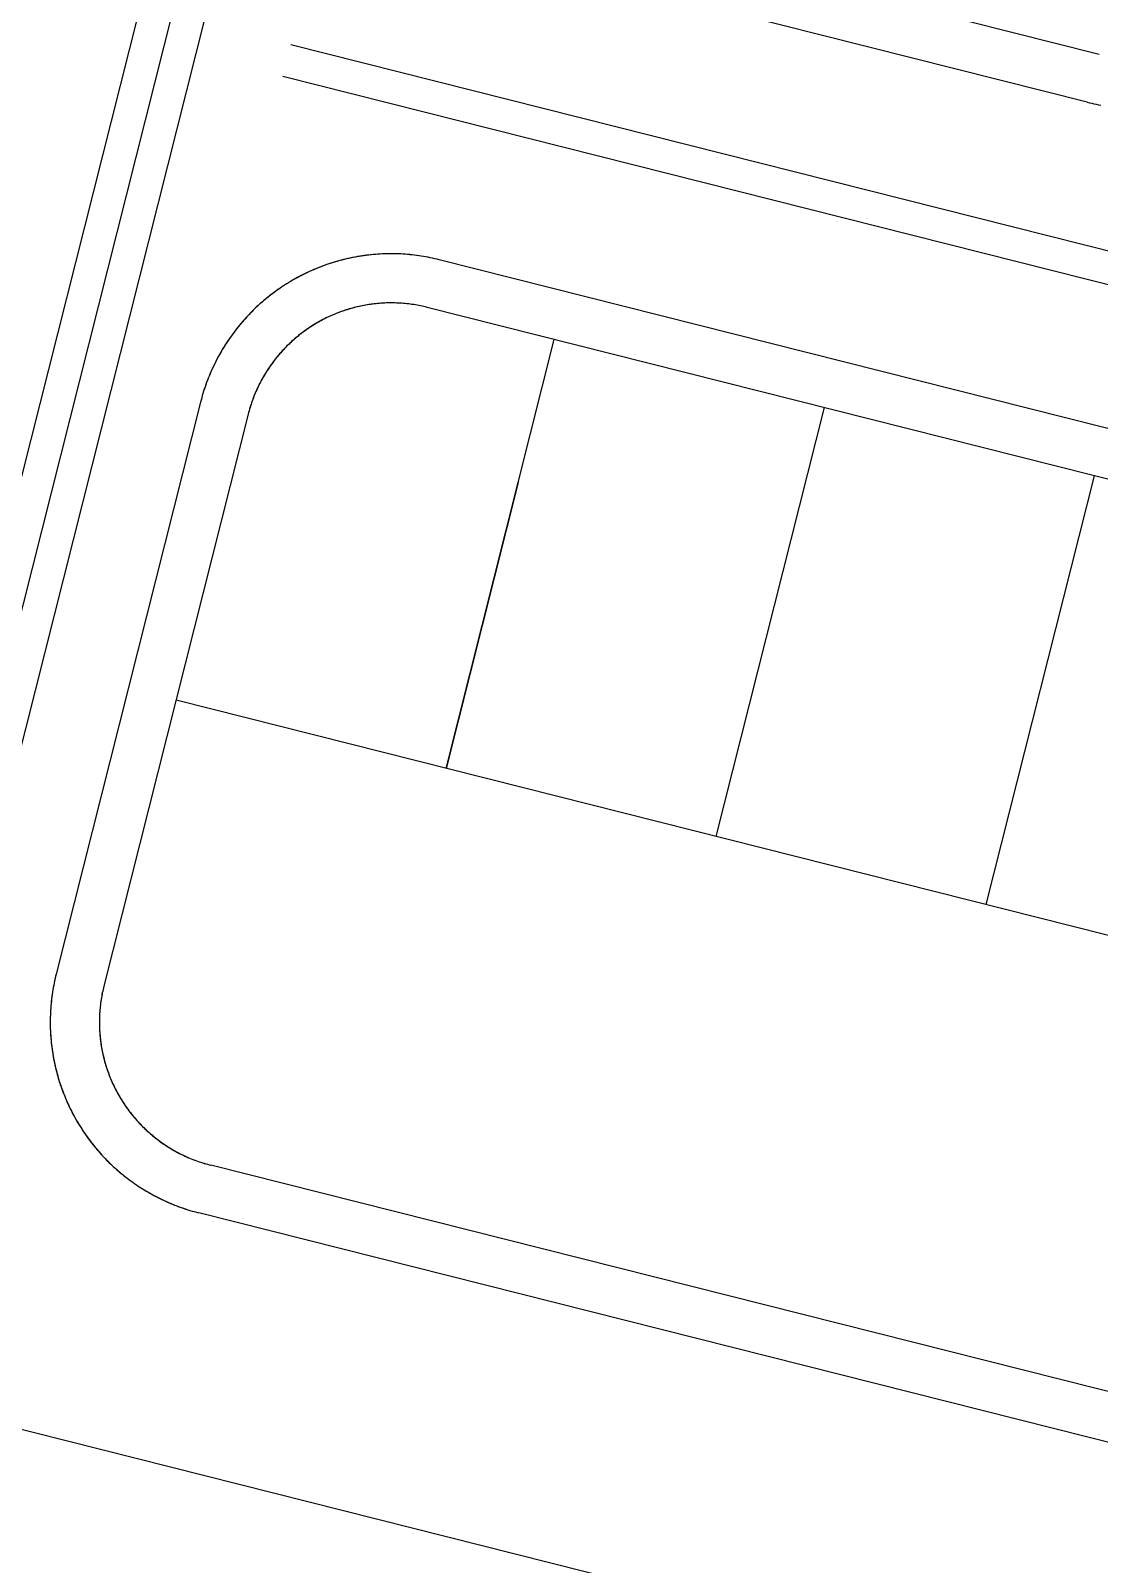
# Model space of a CAD drawing. Header units: metres. Extents: x 680594 to 684853, y 828874 to 830078.
# Drawn here: x 683881.4 to 683946.6, y 829221.6 to 829315.2 of the extents above; entities that cross this region are included whole.
import ezdxf

# ---------------------------------------------------------------- set-up
doc = ezdxf.new("R2010")
doc.units = ezdxf.units.M
doc.layers.add('PLOT_LINES', color=7, linetype='Continuous')

msp = doc.modelspace()

# ---------------------------------------------------------------- linework, layer by layer
at = {"layer": 'PLOT_LINES'}
for points in [[(684472.77, 829080.445), (682895.733, 829478.389)], [(683921.111, 829439.45), (683872.866, 829248.258)], [(683921.111, 829439.45), (683872.866, 829248.258)], [(683915.257, 829424.426), (683873.748, 829259.928)], [(683915.257, 829424.426), (683873.748, 829259.928)], [(683919.135, 829423.447), (683877.626, 829258.949)], [(683919.135, 829423.447), (683877.626, 829258.949)], [(683946.627, 829313.732), (683911.721, 829322.54)], [(683946.627, 829313.732), (683911.721, 829322.54)], [(683945.893, 829310.823), (683910.987, 829319.631)], [(683945.893, 829310.823), (683910.987, 829319.631)], [(684181.284, 829242.659), (683897.272, 829314.325)], [(684181.284, 829242.659), (683897.272, 829314.325)], [(684180.795, 829240.72), (683896.783, 829312.386)], [(684180.795, 829240.72), (683896.783, 829312.386)], [(683945.893, 829310.823), (683946.029, 829310.79), (683946.165, 829310.758), (683946.301, 829310.728), (683946.438, 829310.699), (683946.575, 829310.672), (683946.712, 829310.647)], [(683945.893, 829310.823), (683946.029, 829310.79), (683946.165, 829310.758), (683946.301, 829310.728), (683946.438, 829310.699), (683946.575, 829310.672), (683946.712, 829310.647)], [(683906.339, 829301.208), (683906.202, 829301.242), (683906.065, 829301.274), (683905.928, 829301.305), (683905.79, 829301.333), (683905.652, 829301.36), (683905.514, 829301.386), (683905.375, 829301.41), (683905.236, 829301.432), (683905.097, 829301.453), (683904.958, 829301.472), (683904.818, 829301.489), (683904.678, 829301.505), (683904.538, 829301.519), (683904.398, 829301.532), (683904.258, 829301.543), (683904.118, 829301.552), (683903.977, 829301.559), (683903.837, 829301.565), (683903.696, 829301.57), (683903.555, 829301.572), (683903.415, 829301.573), (683903.274, 829301.573), (683903.133, 829301.57), (683902.993, 829301.566), (683902.852, 829301.561), (683902.712, 829301.553), (683902.571, 829301.544), (683902.431, 829301.534), (683902.291, 829301.522), (683902.151, 829301.508), (683902.011, 829301.492), (683901.871, 829301.475), (683901.732, 829301.456), (683901.593, 829301.436), (683901.454, 829301.414), (683901.315, 829301.39), (683901.177, 829301.365), (683901.039, 829301.338), (683900.901, 829301.31), (683900.764, 829301.279), (683900.627, 829301.248), (683900.49, 829301.214), (683900.354, 829301.179), (683900.218, 829301.143), (683900.082, 829301.105), (683899.947, 829301.065), (683899.813, 829301.024), (683899.679, 829300.981), (683899.546, 829300.936), (683899.413, 829300.89), (683899.28, 829300.843), (683899.148, 829300.794), (683899.017, 829300.743), (683898.887, 829300.691), (683898.757, 829300.637), (683898.627, 829300.582), (683898.498, 829300.525), (683898.37, 829300.467), (683898.243, 829300.407), (683898.116, 829300.346), (683897.99, 829300.283), (683897.865, 829300.219), (683897.741, 829300.154), (683897.617, 829300.087), (683897.494, 829300.018), (683897.372, 829299.948), (683897.251, 829299.877), (683897.131, 829299.804), (683897.011, 829299.73), (683896.893, 829299.654), (683896.775, 829299.577), (683896.658, 829299.499), (683896.542, 829299.419), (683896.427, 829299.338), (683896.313, 829299.255), (683896.2, 829299.172), (683896.088, 829299.087), (683895.977, 829299), (683895.867, 829298.912), (683895.758, 829298.823), (683895.65, 829298.733), (683895.544, 829298.642), (683895.438, 829298.549), (683895.333, 829298.455), (683895.23, 829298.36), (683895.127, 829298.263), (683895.026, 829298.166), (683894.926, 829298.067), (683894.827, 829297.967), (683894.729, 829297.866), (683894.632, 829297.764), (683894.537, 829297.66), (683894.443, 829297.556), (683894.35, 829297.45), (683894.258, 829297.344), (683894.168, 829297.236), (683894.078, 829297.127), (683893.991, 829297.017), (683893.904, 829296.906), (683893.819, 829296.795), (683893.735, 829296.682), (683893.652, 829296.568), (683893.571, 829296.453), (683893.491, 829296.337), (683893.412, 829296.221), (683893.335, 829296.103), (683893.259, 829295.985), (683893.185, 829295.865), (683893.111, 829295.745), (683893.04, 829295.624), (683892.97, 829295.502), (683892.901, 829295.38), (683892.833, 829295.256), (683892.768, 829295.132), (683892.703, 829295.007), (683892.64, 829294.881), (683892.579, 829294.754), (683892.519, 829294.627), (683892.46, 829294.499), (683892.403, 829294.371), (683892.348, 829294.241), (683892.294, 829294.112), (683892.241, 829293.981), (683892.19, 829293.85), (683892.141, 829293.718), (683892.093, 829293.586), (683892.047, 829293.453), (683892.002, 829293.32), (683891.959, 829293.186), (683891.918, 829293.051), (683891.878, 829292.916), (683891.839, 829292.781), (683891.802, 829292.645), (683891.767, 829292.509)], [(683906.339, 829301.208), (683906.203, 829301.242), (683906.067, 829301.274), (683905.931, 829301.304), (683905.794, 829301.332), (683905.657, 829301.36), (683905.52, 829301.385), (683905.382, 829301.409), (683905.244, 829301.431), (683905.106, 829301.452), (683904.968, 829301.471), (683904.829, 829301.488), (683904.691, 829301.504), (683904.552, 829301.518), (683904.413, 829301.531), (683904.273, 829301.542), (683904.134, 829301.551), (683903.995, 829301.559), (683903.855, 829301.565), (683903.716, 829301.569), (683903.576, 829301.572), (683903.436, 829301.573), (683903.297, 829301.573), (683903.157, 829301.571), (683903.018, 829301.567), (683902.878, 829301.562), (683902.739, 829301.555), (683902.599, 829301.546), (683902.46, 829301.536), (683902.321, 829301.524), (683902.182, 829301.511), (683902.043, 829301.496), (683901.905, 829301.479), (683901.766, 829301.461), (683901.628, 829301.441), (683901.49, 829301.42), (683901.352, 829301.397), (683901.215, 829301.372), (683901.078, 829301.346), (683900.941, 829301.318), (683900.804, 829301.289), (683900.668, 829301.258), (683900.532, 829301.225), (683900.397, 829301.191), (683900.262, 829301.155), (683900.128, 829301.118), (683899.993, 829301.079), (683899.86, 829301.038), (683899.727, 829300.996), (683899.594, 829300.953), (683899.462, 829300.908), (683899.33, 829300.861), (683899.199, 829300.813), (683899.069, 829300.763), (683898.939, 829300.712), (683898.809, 829300.659), (683898.681, 829300.605), (683898.553, 829300.55), (683898.425, 829300.492), (683898.299, 829300.434), (683898.173, 829300.374), (683898.047, 829300.312), (683897.923, 829300.249), (683897.799, 829300.184), (683897.676, 829300.119), (683897.553, 829300.051), (683897.432, 829299.982), (683897.311, 829299.912), (683897.191, 829299.841), (683897.072, 829299.768), (683896.954, 829299.693), (683896.837, 829299.618), (683896.72, 829299.541), (683896.605, 829299.462), (683896.49, 829299.382), (683896.377, 829299.301), (683896.264, 829299.219), (683896.152, 829299.135), (683896.041, 829299.05), (683895.932, 829298.964), (683895.823, 829298.876), (683895.715, 829298.788), (683895.608, 829298.697), (683895.503, 829298.606), (683895.398, 829298.514), (683895.295, 829298.42), (683895.192, 829298.325), (683895.091, 829298.229), (683894.991, 829298.132), (683894.892, 829298.033), (683894.794, 829297.933), (683894.697, 829297.833), (683894.602, 829297.731), (683894.508, 829297.628), (683894.414, 829297.524), (683894.323, 829297.419), (683894.232, 829297.313), (683894.142, 829297.205), (683894.054, 829297.097), (683893.967, 829296.988), (683893.882, 829296.878), (683893.797, 829296.766), (683893.714, 829296.654), (683893.633, 829296.541), (683893.552, 829296.427), (683893.473, 829296.312), (683893.395, 829296.196), (683893.319, 829296.079), (683893.244, 829295.961), (683893.17, 829295.842), (683893.098, 829295.723), (683893.027, 829295.603), (683892.958, 829295.481), (683892.89, 829295.36), (683892.823, 829295.237), (683892.758, 829295.113), (683892.694, 829294.989), (683892.632, 829294.864), (683892.571, 829294.738), (683892.512, 829294.612), (683892.454, 829294.485), (683892.397, 829294.357), (683892.342, 829294.229), (683892.289, 829294.1), (683892.237, 829293.97), (683892.187, 829293.84), (683892.138, 829293.709), (683892.09, 829293.578), (683892.045, 829293.446), (683892, 829293.314), (683891.958, 829293.181), (683891.916, 829293.047), (683891.877, 829292.913), (683891.839, 829292.779), (683891.802, 829292.644), (683891.767, 829292.509)], [(684167.08, 829235.414), (683906.339, 829301.208)], [(684167.08, 829235.414), (683906.339, 829301.208)], [(683905.605, 829298.3), (683905.502, 829298.325), (683905.399, 829298.349), (683905.296, 829298.372), (683905.193, 829298.393), (683905.09, 829298.414), (683904.986, 829298.433), (683904.882, 829298.451), (683904.778, 829298.468), (683904.673, 829298.483), (683904.569, 829298.497), (683904.464, 829298.51), (683904.359, 829298.522), (683904.254, 829298.533), (683904.149, 829298.542), (683904.044, 829298.55), (683903.939, 829298.557), (683903.833, 829298.563), (683903.728, 829298.567), (683903.623, 829298.571), (683903.517, 829298.572), (683903.412, 829298.573), (683903.306, 829298.573), (683903.201, 829298.571), (683903.095, 829298.568), (683902.99, 829298.564), (683902.884, 829298.558), (683902.779, 829298.552), (683902.674, 829298.544), (683902.569, 829298.534), (683902.464, 829298.524), (683902.359, 829298.512), (683902.254, 829298.5), (683902.15, 829298.486), (683902.045, 829298.47), (683901.941, 829298.454), (683901.837, 829298.436), (683901.733, 829298.417), (683901.63, 829298.397), (683901.526, 829298.375), (683901.423, 829298.353), (683901.321, 829298.329), (683901.218, 829298.304), (683901.116, 829298.278), (683901.014, 829298.25), (683900.912, 829298.222), (683900.811, 829298.192), (683900.71, 829298.161), (683900.61, 829298.129), (683900.51, 829298.096), (683900.41, 829298.061), (683900.311, 829298.025), (683900.212, 829297.989), (683900.114, 829297.951), (683900.016, 829297.912), (683899.918, 829297.871), (683899.821, 829297.83), (683899.724, 829297.787), (683899.628, 829297.744), (683899.533, 829297.699), (683899.438, 829297.653), (683899.343, 829297.606), (683899.25, 829297.558), (683899.156, 829297.509), (683899.064, 829297.458), (683898.971, 829297.407), (683898.88, 829297.354), (683898.789, 829297.301), (683898.699, 829297.246), (683898.609, 829297.191), (683898.52, 829297.134), (683898.432, 829297.076), (683898.344, 829297.017), (683898.257, 829296.957), (683898.171, 829296.897), (683898.086, 829296.835), (683898.001, 829296.772), (683897.917, 829296.708), (683897.834, 829296.643), (683897.751, 829296.578), (683897.669, 829296.511), (683897.588, 829296.443), (683897.508, 829296.375), (683897.429, 829296.305), (683897.351, 829296.235), (683897.273, 829296.163), (683897.196, 829296.091), (683897.12, 829296.018), (683897.045, 829295.944), (683896.971, 829295.869), (683896.897, 829295.793), (683896.825, 829295.716), (683896.753, 829295.639), (683896.683, 829295.56), (683896.613, 829295.481), (683896.544, 829295.401), (683896.476, 829295.32), (683896.409, 829295.239), (683896.344, 829295.156), (683896.279, 829295.073), (683896.215, 829294.989), (683896.152, 829294.905), (683896.09, 829294.819), (683896.029, 829294.733), (683895.969, 829294.646), (683895.91, 829294.559), (683895.852, 829294.471), (683895.795, 829294.382), (683895.739, 829294.292), (683895.684, 829294.202), (683895.63, 829294.111), (683895.578, 829294.02), (683895.526, 829293.928), (683895.476, 829293.835), (683895.426, 829293.742), (683895.378, 829293.648), (683895.331, 829293.554), (683895.285, 829293.459), (683895.24, 829293.364), (683895.196, 829293.268), (683895.153, 829293.171), (683895.111, 829293.074), (683895.071, 829292.977), (683895.032, 829292.879), (683894.993, 829292.781), (683894.956, 829292.682), (683894.921, 829292.583), (683894.886, 829292.483), (683894.852, 829292.383), (683894.82, 829292.283), (683894.789, 829292.182), (683894.759, 829292.081), (683894.73, 829291.979), (683894.702, 829291.877), (683894.676, 829291.775)], [(683905.605, 829298.3), (683905.503, 829298.325), (683905.401, 829298.349), (683905.299, 829298.371), (683905.196, 829298.393), (683905.093, 829298.413), (683904.99, 829298.432), (683904.887, 829298.45), (683904.784, 829298.467), (683904.68, 829298.482), (683904.577, 829298.496), (683904.473, 829298.509), (683904.369, 829298.521), (683904.264, 829298.532), (683904.16, 829298.541), (683904.056, 829298.549), (683903.951, 829298.556), (683903.847, 829298.562), (683903.742, 829298.567), (683903.637, 829298.57), (683903.533, 829298.572), (683903.428, 829298.573), (683903.323, 829298.573), (683903.219, 829298.571), (683903.114, 829298.569), (683903.009, 829298.565), (683902.905, 829298.559), (683902.8, 829298.553), (683902.696, 829298.545), (683902.591, 829298.537), (683902.487, 829298.527), (683902.383, 829298.515), (683902.279, 829298.503), (683902.175, 829298.489), (683902.072, 829298.474), (683901.968, 829298.458), (683901.865, 829298.441), (683901.762, 829298.422), (683901.659, 829298.403), (683901.556, 829298.382), (683901.454, 829298.36), (683901.352, 829298.336), (683901.25, 829298.312), (683901.148, 829298.286), (683901.047, 829298.26), (683900.946, 829298.232), (683900.846, 829298.202), (683900.745, 829298.172), (683900.646, 829298.141), (683900.546, 829298.108), (683900.447, 829298.074), (683900.348, 829298.039), (683900.25, 829298.003), (683900.152, 829297.966), (683900.055, 829297.927), (683899.958, 829297.888), (683899.861, 829297.847), (683899.765, 829297.805), (683899.67, 829297.763), (683899.575, 829297.719), (683899.48, 829297.673), (683899.386, 829297.627), (683899.293, 829297.58), (683899.2, 829297.532), (683899.107, 829297.482), (683899.016, 829297.432), (683898.925, 829297.38), (683898.834, 829297.327), (683898.744, 829297.274), (683898.655, 829297.219), (683898.566, 829297.163), (683898.478, 829297.107), (683898.391, 829297.049), (683898.304, 829296.99), (683898.218, 829296.93), (683898.133, 829296.869), (683898.049, 829296.807), (683897.965, 829296.745), (683897.882, 829296.681), (683897.799, 829296.616), (683897.718, 829296.551), (683897.637, 829296.484), (683897.557, 829296.416), (683897.478, 829296.348), (683897.399, 829296.279), (683897.322, 829296.208), (683897.245, 829296.137), (683897.169, 829296.065), (683897.094, 829295.992), (683897.02, 829295.918), (683896.946, 829295.843), (683896.874, 829295.768), (683896.802, 829295.691), (683896.731, 829295.614), (683896.661, 829295.536), (683896.593, 829295.457), (683896.525, 829295.378), (683896.457, 829295.297), (683896.391, 829295.216), (683896.326, 829295.134), (683896.262, 829295.051), (683896.199, 829294.968), (683896.136, 829294.884), (683896.075, 829294.799), (683896.015, 829294.713), (683895.955, 829294.627), (683895.897, 829294.54), (683895.84, 829294.452), (683895.784, 829294.364), (683895.728, 829294.275), (683895.674, 829294.185), (683895.621, 829294.095), (683895.569, 829294.004), (683895.518, 829293.913), (683895.468, 829293.821), (683895.419, 829293.728), (683895.371, 829293.635), (683895.325, 829293.541), (683895.279, 829293.447), (683895.234, 829293.352), (683895.191, 829293.257), (683895.149, 829293.161), (683895.107, 829293.065), (683895.067, 829292.968), (683895.028, 829292.871), (683894.991, 829292.773), (683894.954, 829292.675), (683894.918, 829292.577), (683894.884, 829292.478), (683894.851, 829292.379), (683894.819, 829292.279), (683894.788, 829292.179), (683894.758, 829292.078), (683894.73, 829291.978), (683894.702, 829291.877), (683894.676, 829291.775)], [(683995.778, 829275.546), (683905.605, 829298.3)], [(683995.778, 829275.546), (683905.605, 829298.3)], [(683906.755, 829270.163), (683913.361, 829296.342)], [(683906.755, 829270.163), (683913.361, 829296.342)], [(683891.767, 829292.509), (683882.959, 829257.603)], [(683891.767, 829292.509), (683882.959, 829257.603)], [(683894.676, 829291.775), (683885.868, 829256.869)], [(683894.676, 829291.775), (683885.868, 829256.869)], [(683923.239, 829266.004), (683929.845, 829292.183)], [(683923.239, 829266.004), (683929.845, 829292.183)], [(683939.722, 829261.844), (683946.328, 829288.024)], [(683939.722, 829261.844), (683946.328, 829288.024)], [(683911.159, 829287.616), (683906.755, 829270.163)], [(683911.159, 829287.616), (683906.755, 829270.163)], [(683989.172, 829249.366), (683890.272, 829274.322)], [(683989.172, 829249.366), (683890.272, 829274.322)], [(683882.959, 829257.603), (683882.926, 829257.467), (683882.894, 829257.33), (683882.863, 829257.192), (683882.834, 829257.055), (683882.807, 829256.917), (683882.782, 829256.778), (683882.758, 829256.64), (683882.735, 829256.501), (683882.715, 829256.362), (683882.696, 829256.222), (683882.678, 829256.083), (683882.662, 829255.943), (683882.648, 829255.803), (683882.636, 829255.663), (683882.625, 829255.523), (683882.616, 829255.382), (683882.608, 829255.242), (683882.602, 829255.101), (683882.598, 829254.961), (683882.595, 829254.82), (683882.594, 829254.679), (683882.595, 829254.539), (683882.598, 829254.398), (683882.601, 829254.257), (683882.607, 829254.117), (683882.614, 829253.976), (683882.623, 829253.836), (683882.634, 829253.696), (683882.646, 829253.556), (683882.66, 829253.416), (683882.675, 829253.276), (683882.693, 829253.136), (683882.711, 829252.997), (683882.732, 829252.858), (683882.754, 829252.719), (683882.777, 829252.58), (683882.803, 829252.442), (683882.83, 829252.304), (683882.858, 829252.166), (683882.888, 829252.028), (683882.92, 829251.891), (683882.953, 829251.755), (683882.988, 829251.619), (683883.025, 829251.483), (683883.063, 829251.347), (683883.103, 829251.212), (683883.144, 829251.078), (683883.187, 829250.944), (683883.231, 829250.81), (683883.277, 829250.677), (683883.325, 829250.545), (683883.374, 829250.413), (683883.424, 829250.282), (683883.477, 829250.151), (683883.53, 829250.021), (683883.586, 829249.892), (683883.642, 829249.763), (683883.701, 829249.635), (683883.76, 829249.508), (683883.822, 829249.381), (683883.884, 829249.255), (683883.948, 829249.13), (683884.014, 829249.006), (683884.081, 829248.882), (683884.15, 829248.759), (683884.22, 829248.637), (683884.291, 829248.516), (683884.364, 829248.396), (683884.438, 829248.276), (683884.514, 829248.158), (683884.591, 829248.04), (683884.669, 829247.923), (683884.749, 829247.807), (683884.83, 829247.692), (683884.912, 829247.578), (683884.996, 829247.465), (683885.081, 829247.353), (683885.168, 829247.242), (683885.255, 829247.132), (683885.344, 829247.023), (683885.434, 829246.915), (683885.526, 829246.808), (683885.619, 829246.703), (683885.713, 829246.598), (683885.808, 829246.494), (683885.904, 829246.392), (683886.002, 829246.291), (683886.101, 829246.191), (683886.201, 829246.092), (683886.302, 829245.994), (683886.404, 829245.897), (683886.507, 829245.802), (683886.612, 829245.708), (683886.717, 829245.615), (683886.824, 829245.523), (683886.932, 829245.432), (683887.041, 829245.343), (683887.15, 829245.255), (683887.261, 829245.169), (683887.373, 829245.083), (683887.486, 829244.999), (683887.6, 829244.917), (683887.714, 829244.835), (683887.83, 829244.756), (683887.947, 829244.677), (683888.064, 829244.6), (683888.183, 829244.524), (683888.302, 829244.449), (683888.422, 829244.376), (683888.543, 829244.305), (683888.665, 829244.234), (683888.788, 829244.166), (683888.912, 829244.098), (683889.036, 829244.032), (683889.161, 829243.968), (683889.287, 829243.905), (683889.413, 829243.844), (683889.54, 829243.784), (683889.668, 829243.725), (683889.797, 829243.668), (683889.926, 829243.613), (683890.056, 829243.559), (683890.187, 829243.506), (683890.318, 829243.455), (683890.45, 829243.406), (683890.582, 829243.358), (683890.715, 829243.312), (683890.848, 829243.267), (683890.982, 829243.224), (683891.116, 829243.182), (683891.251, 829243.142), (683891.387, 829243.104), (683891.522, 829243.067), (683891.658, 829243.032)], [(683882.959, 829257.603), (683882.926, 829257.468), (683882.894, 829257.332), (683882.864, 829257.195), (683882.835, 829257.059), (683882.808, 829256.922), (683882.783, 829256.785), (683882.759, 829256.647), (683882.737, 829256.509), (683882.716, 829256.371), (683882.697, 829256.233), (683882.68, 829256.094), (683882.664, 829255.955), (683882.65, 829255.817), (683882.637, 829255.677), (683882.626, 829255.538), (683882.617, 829255.399), (683882.609, 829255.26), (683882.603, 829255.12), (683882.599, 829254.981), (683882.596, 829254.841), (683882.595, 829254.701), (683882.595, 829254.562), (683882.597, 829254.422), (683882.601, 829254.282), (683882.606, 829254.143), (683882.613, 829254.004), (683882.621, 829253.864), (683882.632, 829253.725), (683882.643, 829253.586), (683882.657, 829253.447), (683882.672, 829253.308), (683882.688, 829253.169), (683882.707, 829253.031), (683882.726, 829252.893), (683882.748, 829252.755), (683882.771, 829252.617), (683882.796, 829252.48), (683882.822, 829252.342), (683882.85, 829252.206), (683882.879, 829252.069), (683882.91, 829251.933), (683882.943, 829251.797), (683882.977, 829251.662), (683883.013, 829251.527), (683883.05, 829251.392), (683883.089, 829251.258), (683883.129, 829251.125), (683883.171, 829250.991), (683883.215, 829250.859), (683883.26, 829250.727), (683883.307, 829250.595), (683883.355, 829250.464), (683883.404, 829250.333), (683883.456, 829250.204), (683883.508, 829250.074), (683883.562, 829249.946), (683883.618, 829249.818), (683883.675, 829249.69), (683883.734, 829249.563), (683883.794, 829249.437), (683883.856, 829249.312), (683883.919, 829249.188), (683883.983, 829249.064), (683884.049, 829248.941), (683884.116, 829248.818), (683884.185, 829248.697), (683884.255, 829248.576), (683884.327, 829248.456), (683884.4, 829248.337), (683884.474, 829248.219), (683884.55, 829248.102), (683884.627, 829247.985), (683884.706, 829247.87), (683884.785, 829247.755), (683884.866, 829247.641), (683884.949, 829247.529), (683885.032, 829247.417), (683885.117, 829247.306), (683885.204, 829247.196), (683885.291, 829247.088), (683885.38, 829246.98), (683885.47, 829246.873), (683885.562, 829246.768), (683885.654, 829246.663), (683885.748, 829246.56), (683885.843, 829246.457), (683885.939, 829246.356), (683886.036, 829246.256), (683886.135, 829246.157), (683886.234, 829246.059), (683886.335, 829245.962), (683886.437, 829245.867), (683886.54, 829245.772), (683886.644, 829245.679), (683886.749, 829245.587), (683886.855, 829245.497), (683886.962, 829245.407), (683887.071, 829245.319), (683887.18, 829245.232), (683887.29, 829245.147), (683887.401, 829245.062), (683887.514, 829244.979), (683887.627, 829244.897), (683887.741, 829244.817), (683887.856, 829244.738), (683887.972, 829244.66), (683888.089, 829244.584), (683888.207, 829244.509), (683888.325, 829244.435), (683888.445, 829244.363), (683888.565, 829244.292), (683888.686, 829244.223), (683888.808, 829244.155), (683888.931, 829244.088), (683889.054, 829244.023), (683889.179, 829243.959), (683889.304, 829243.897), (683889.429, 829243.836), (683889.556, 829243.777), (683889.683, 829243.719), (683889.81, 829243.662), (683889.939, 829243.607), (683890.068, 829243.554), (683890.197, 829243.502), (683890.328, 829243.452), (683890.458, 829243.403), (683890.59, 829243.355), (683890.722, 829243.309), (683890.854, 829243.265), (683890.987, 829243.222), (683891.12, 829243.181), (683891.254, 829243.142), (683891.389, 829243.104), (683891.523, 829243.067), (683891.658, 829243.032)], [(683885.868, 829256.869), (683885.843, 829256.767), (683885.819, 829256.664), (683885.796, 829256.561), (683885.774, 829256.458), (683885.754, 829256.354), (683885.735, 829256.251), (683885.717, 829256.147), (683885.7, 829256.043), (683885.685, 829255.938), (683885.67, 829255.834), (683885.657, 829255.729), (683885.645, 829255.624), (683885.635, 829255.519), (683885.626, 829255.414), (683885.617, 829255.309), (683885.61, 829255.204), (683885.605, 829255.098), (683885.6, 829254.993), (683885.597, 829254.887), (683885.595, 829254.782), (683885.594, 829254.676), (683885.595, 829254.571), (683885.597, 829254.465), (683885.6, 829254.36), (683885.604, 829254.255), (683885.609, 829254.149), (683885.616, 829254.044), (683885.624, 829253.939), (683885.633, 829253.834), (683885.644, 829253.729), (683885.655, 829253.624), (683885.668, 829253.519), (683885.682, 829253.414), (683885.697, 829253.31), (683885.714, 829253.206), (683885.732, 829253.102), (683885.751, 829252.998), (683885.771, 829252.895), (683885.792, 829252.791), (683885.815, 829252.688), (683885.839, 829252.585), (683885.864, 829252.483), (683885.89, 829252.381), (683885.917, 829252.279), (683885.946, 829252.177), (683885.976, 829252.076), (683886.007, 829251.975), (683886.039, 829251.875), (683886.072, 829251.775), (683886.107, 829251.675), (683886.142, 829251.576), (683886.179, 829251.477), (683886.217, 829251.378), (683886.256, 829251.28), (683886.296, 829251.183), (683886.338, 829251.086), (683886.38, 829250.989), (683886.424, 829250.893), (683886.469, 829250.798), (683886.515, 829250.703), (683886.562, 829250.608), (683886.61, 829250.514), (683886.659, 829250.421), (683886.709, 829250.328), (683886.761, 829250.236), (683886.813, 829250.145), (683886.867, 829250.054), (683886.922, 829249.964), (683886.977, 829249.874), (683887.034, 829249.785), (683887.092, 829249.697), (683887.15, 829249.609), (683887.21, 829249.522), (683887.271, 829249.436), (683887.333, 829249.35), (683887.396, 829249.266), (683887.459, 829249.182), (683887.524, 829249.098), (683887.59, 829249.016), (683887.657, 829248.934), (683887.724, 829248.853), (683887.793, 829248.773), (683887.863, 829248.694), (683887.933, 829248.615), (683888.005, 829248.538), (683888.077, 829248.461), (683888.15, 829248.385), (683888.224, 829248.31), (683888.299, 829248.236), (683888.375, 829248.162), (683888.452, 829248.09), (683888.529, 829248.018), (683888.607, 829247.948), (683888.687, 829247.878), (683888.767, 829247.809), (683888.847, 829247.741), (683888.929, 829247.674), (683889.011, 829247.608), (683889.095, 829247.543), (683889.178, 829247.479), (683889.263, 829247.416), (683889.348, 829247.354), (683889.434, 829247.293), (683889.521, 829247.233), (683889.609, 829247.175), (683889.697, 829247.117), (683889.786, 829247.06), (683889.875, 829247.004), (683889.965, 829246.949), (683890.056, 829246.895), (683890.148, 829246.843), (683890.24, 829246.791), (683890.332, 829246.741), (683890.426, 829246.691), (683890.519, 829246.643), (683890.614, 829246.596), (683890.709, 829246.549), (683890.804, 829246.505), (683890.9, 829246.461), (683890.996, 829246.418), (683891.093, 829246.376), (683891.191, 829246.336), (683891.289, 829246.296), (683891.387, 829246.258), (683891.486, 829246.221), (683891.585, 829246.185), (683891.685, 829246.151), (683891.785, 829246.117), (683891.885, 829246.085), (683891.986, 829246.054), (683892.087, 829246.024), (683892.189, 829245.995), (683892.29, 829245.967), (683892.392, 829245.941)], [(683885.868, 829256.869), (683885.843, 829256.768), (683885.819, 829256.666), (683885.796, 829256.563), (683885.775, 829256.461), (683885.755, 829256.358), (683885.736, 829256.255), (683885.718, 829256.152), (683885.701, 829256.049), (683885.686, 829255.945), (683885.671, 829255.841), (683885.658, 829255.737), (683885.646, 829255.633), (683885.636, 829255.529), (683885.626, 829255.425), (683885.618, 829255.321), (683885.611, 829255.216), (683885.605, 829255.112), (683885.601, 829255.007), (683885.598, 829254.902), (683885.595, 829254.798), (683885.595, 829254.693), (683885.595, 829254.588), (683885.596, 829254.483), (683885.599, 829254.379), (683885.603, 829254.274), (683885.608, 829254.169), (683885.615, 829254.065), (683885.622, 829253.961), (683885.631, 829253.856), (683885.641, 829253.752), (683885.652, 829253.648), (683885.665, 829253.544), (683885.679, 829253.44), (683885.693, 829253.336), (683885.71, 829253.233), (683885.727, 829253.13), (683885.745, 829253.027), (683885.765, 829252.924), (683885.786, 829252.821), (683885.808, 829252.719), (683885.831, 829252.617), (683885.856, 829252.515), (683885.881, 829252.413), (683885.908, 829252.312), (683885.936, 829252.211), (683885.965, 829252.111), (683885.996, 829252.01), (683886.027, 829251.91), (683886.06, 829251.811), (683886.094, 829251.712), (683886.129, 829251.613), (683886.165, 829251.515), (683886.202, 829251.417), (683886.24, 829251.32), (683886.28, 829251.223), (683886.32, 829251.126), (683886.362, 829251.03), (683886.405, 829250.934), (683886.449, 829250.839), (683886.494, 829250.745), (683886.54, 829250.651), (683886.588, 829250.557), (683886.636, 829250.465), (683886.685, 829250.372), (683886.736, 829250.281), (683886.788, 829250.189), (683886.84, 829250.099), (683886.894, 829250.009), (683886.949, 829249.92), (683887.004, 829249.831), (683887.061, 829249.743), (683887.119, 829249.656), (683887.178, 829249.569), (683887.238, 829249.483), (683887.298, 829249.398), (683887.36, 829249.313), (683887.423, 829249.23), (683887.487, 829249.146), (683887.551, 829249.064), (683887.617, 829248.983), (683887.684, 829248.902), (683887.751, 829248.822), (683887.82, 829248.743), (683887.889, 829248.664), (683887.959, 829248.587), (683888.031, 829248.51), (683888.103, 829248.434), (683888.176, 829248.359), (683888.25, 829248.284), (683888.324, 829248.211), (683888.4, 829248.138), (683888.476, 829248.067), (683888.553, 829247.996), (683888.631, 829247.926), (683888.71, 829247.857), (683888.79, 829247.789), (683888.87, 829247.722), (683888.952, 829247.656), (683889.033, 829247.591), (683889.116, 829247.527), (683889.2, 829247.463), (683889.284, 829247.401), (683889.369, 829247.34), (683889.454, 829247.28), (683889.541, 829247.22), (683889.628, 829247.162), (683889.715, 829247.105), (683889.804, 829247.048), (683889.893, 829246.993), (683889.982, 829246.939), (683890.072, 829246.886), (683890.163, 829246.834), (683890.255, 829246.783), (683890.347, 829246.733), (683890.439, 829246.684), (683890.533, 829246.636), (683890.626, 829246.589), (683890.721, 829246.544), (683890.815, 829246.499), (683890.911, 829246.456), (683891.006, 829246.414), (683891.103, 829246.372), (683891.199, 829246.332), (683891.297, 829246.293), (683891.394, 829246.256), (683891.492, 829246.219), (683891.591, 829246.183), (683891.69, 829246.149), (683891.789, 829246.116), (683891.889, 829246.084), (683891.989, 829246.053), (683892.089, 829246.023), (683892.19, 829245.994), (683892.291, 829245.967), (683892.392, 829245.941)], [(683982.566, 829223.187), (683892.392, 829245.941)], [(683982.566, 829223.187), (683892.392, 829245.941)], [(684152.4, 829177.238), (683891.658, 829243.032)], [(684152.4, 829177.238), (683891.658, 829243.032)]]:
    msp.add_lwpolyline(points, dxfattribs=at)

doc.saveas('drawing.dxf')
